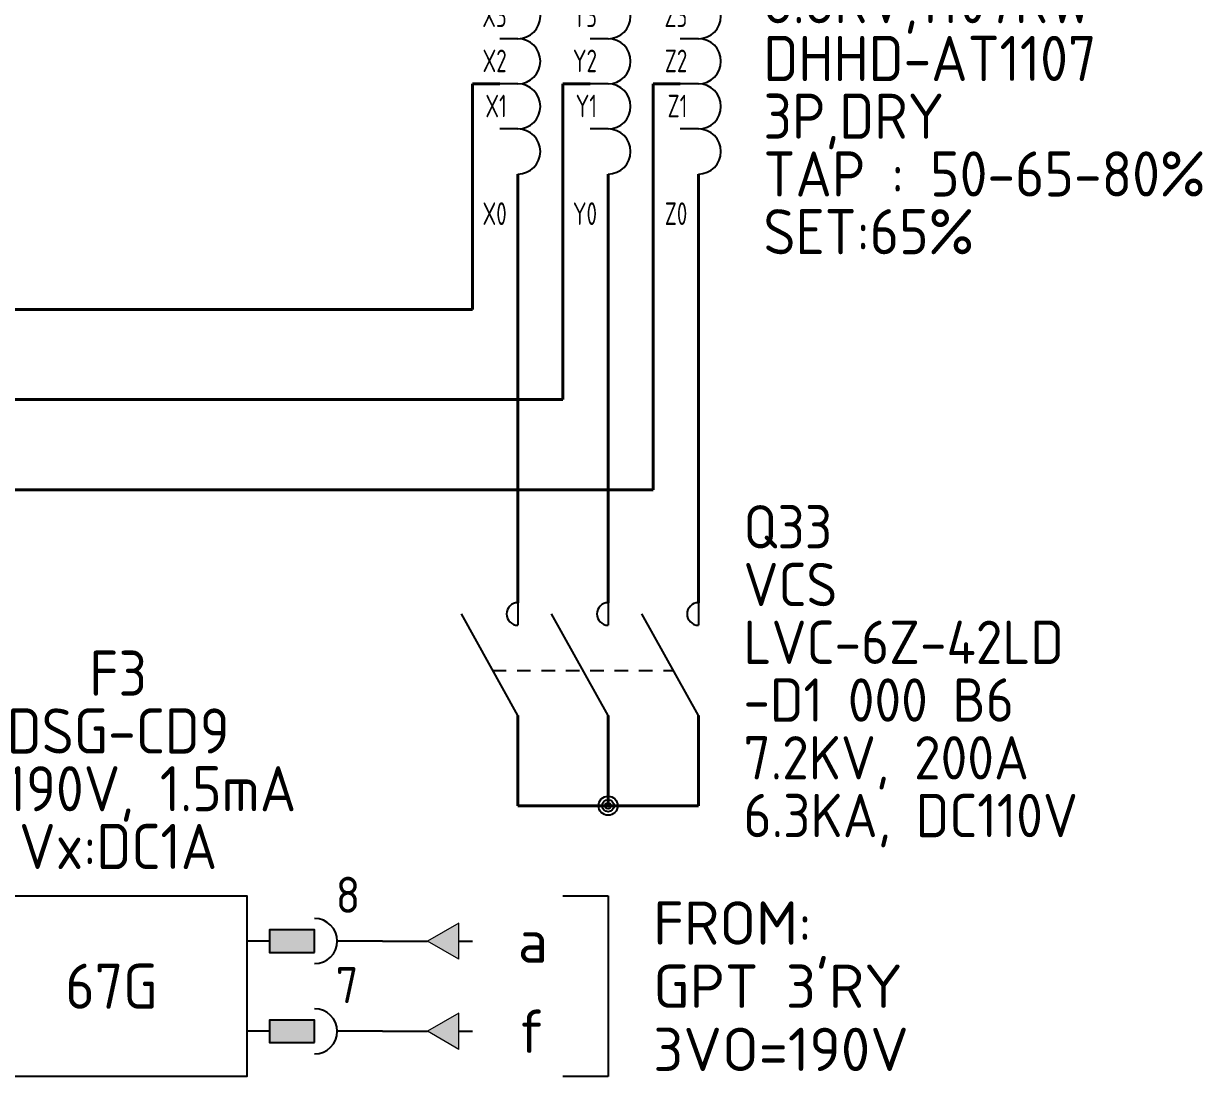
# Model space of a CAD drawing. Header units: millimetres. Extents: x 0 to 556, y 1 to 306.
# Drawn here: x 122.6 to 187.9, y 87.5 to 145.8 of the extents above; entities that cross this region are included whole.
import ezdxf
from ezdxf.enums import TextEntityAlignment as Align

# ---------------------------------------------------------------- set-up
doc = ezdxf.new("R2010")
doc.units = ezdxf.units.MM
doc.linetypes.add('JIS_02_0.7', pattern=[1.35, 0.75, -0.6])
doc.layers.add('BUS&POWER CABLE', color=2, linetype='Continuous', lineweight=40)
for name, color, linetype in [('MISC', 7, 'Continuous'), ('Normal Text', 7, 'Continuous'), ('SYMS', 7, 'Continuous'), ('TAGS', 7, 'Continuous'), ('TERMS', 7, 'Continuous'), ('WIRE(DEFAULT)', 7, 'Continuous')]:
    doc.layers.add(name, color=color, linetype=linetype)
doc.styles.get("Standard").update_dxf_attribs({"font": 'txt.shx', "height": 2.4, "bigfont": 'whgtxt.shx'})
doc.styles.add('WD', font='ISOCP2.shx')
doc.styles.add('WD_IEC', font='ISOCP2.shx', dxfattribs={"width": 1.1, "height": 2.4, "bigfont": 'whgtxt.shx'})

# ---------------------------------------------------------------- blocks, each defined once
blk = doc.blocks.new('VG31_SGR1')
for p, q in [((-15, 2.5), (-12.5, 2.5)), ((-8.75, 2.5), (-7.5, 2.5)), ((8.75, 2.5), (7.5, 2.5)), ((15, 2.5), (12.5, 2.5)), ((-15, -2.5), (-12.5, -2.5)), ((-8.75, -2.5), (-7.5, -2.5)), ((8.75, -2.5), (7.5, -2.5)), ((15, -2.5), (12.5, -2.5))]:
    blk.add_line(p, q)
for points in [[(-7.5, 5), (7.5, 5), (7.5, -5), (-7.5, -5)], [(-11.25, 1.875), (-11.25, 3.125), (-8.75, 3.125), (-8.75, 1.875)], [(11.25, 1.875), (11.25, 3.125), (8.75, 3.125), (8.75, 1.875)], [(-11.25, -3.125), (-11.25, -1.875), (-8.75, -1.875), (-8.75, -3.125)], [(11.25, -3.125), (11.25, -1.875), (8.75, -1.875), (8.75, -3.125)]]:
    blk.add_lwpolyline(points, close=True)
for centre, start, end in [((-11.25, 2.5), 90, 270), ((11.25, 2.5), 270, 90), ((-11.25, -2.5), 90, 270), ((11.25, -2.5), 270, 90)]:
    blk.add_arc(centre, 1.25, start, end)
for points in [[(-8.75, 1.875), (-11.25, 1.875), (-8.75, 3.125), (-11.25, 3.125)], [(8.75, 1.875), (11.25, 1.875), (8.75, 3.125), (11.25, 3.125)], [(-8.75, -3.125), (-11.25, -3.125), (-8.75, -1.875), (-11.25, -1.875)], [(8.75, -3.125), (11.25, -3.125), (8.75, -1.875), (11.25, -1.875)]]:
    blk.add_solid(points)
at = {"style": 'WD'}
for tag, p in [('TAG1', (0.375, 15.343)), ('RATING11', (0.375, 12.143)), ('RATING1', (0.375, 8.943)), ('RATING2', (0.375, 5.743))]:
    blk.add_attdef(tag, text='', height=2.5, dxfattribs=at).set_placement(p, align=Align.BOTTOM_CENTER)
at = {"linetype": 'Continuous', "style": 'WD'}
for tag, p in [('TERM01', (-12.598, 4.062)), ('TERM02', (-12.598, -0.938))]:
    blk.add_attdef(tag, text='', height=2, dxfattribs=at).set_placement(p, align=Align.RIGHT)
for tag, p in [('TERM03', (12.421, 4.062)), ('TERM04', (12.421, -0.938))]:
    blk.add_attdef(tag, p, '', height=2, dxfattribs=at)
at = {"style": 'WD', "flags": 1}
for tag, height, p in [('X4TERM01', 0.32, (-15, 2.5)), ('X4TERM02', 0.32, (-15, -2.5)), ('INST', 1, (-7.813, -8.781)), ('LOC', 1, (-7.855, -10.144)), ('CAT', 1, (-7.834, -11.487)), ('FAMILY', 1, (-7.731, -12.871)), ('MFG', 1, (-7.792, -14.276)), ('ASSYCODE', 1, (-7.855, -15.64))]:
    blk.add_attdef(tag, text='', height=height, dxfattribs=at).set_placement(p, align=Align.RIGHT)
for tag, p in [('X1TERM03', (15, 2.5)), ('X1TERM04', (15, -2.5))]:
    blk.add_attdef(tag, p, '', height=0.32, dxfattribs=at)
at = {"style": 'WD'}
blk.add_attdef('RATING12', text='', height=2.5, dxfattribs=at).set_placement((0, 0), align=Align.MIDDLE_CENTER)
blk = doc.blocks.new('VONF1N')
blk.add_hatch(color=256).paths.add_polyline_path([(1, -0.768), (-1, -0.768), (0, -2.5)])
at = {"flags": 128}
blk.add_lwpolyline([(0, -0.768), (0, 0)], dxfattribs=at)
at = {"lineweight": 0, "flags": 128}
for points in [[(1, -0.768), (-1, -0.768), (0, -2.5)], [(1, -0.768), (0, -2.5)]]:
    blk.add_lwpolyline(points, dxfattribs=at)
at = {"style": 'WD', "flags": 1}
for tag, p in [('X2TERM01', (0, -0.768)), ('X8TERM02', (0, -2.5))]:
    blk.add_attdef(tag, p, '', height=0.08, dxfattribs=at)
blk = doc.blocks.new('VD61_AUTOTRT1')
at = {"color": 2, "lineweight": 40}
for p, q in [((-5, 10), (-5, 5)), ((0, 10), (0, 5)), ((5, 10), (5, 5)), ((-5, -5), (-5, -10)), ((0, -5), (0, -10)), ((5, -5), (5, -10))]:
    blk.add_line(p, q, dxfattribs=at)
for p, q in [((-5, 2.5), (-6, 2.5)), ((0, 2.5), (-1, 2.5)), ((5, 2.5), (4, 2.5)), ((-5, 0), (-6, 0)), ((0, 0), (-1, 0)), ((5, 0), (4, 0)), ((-5, -2.5), (-6, -2.5)), ((0, -2.5), (-1, -2.5)), ((5, -2.5), (4, -2.5))]:
    blk.add_line(p, q)
for centre in [(-5, 3.75), (0, 3.75), (5, 3.75), (-5, 1.25), (0, 1.25), (5, 1.25), (-5, -1.25), (0, -1.25), (5, -1.25), (-5, -3.75), (0, -3.75), (5, -3.75)]:
    blk.add_arc(centre, 1.25, 270, 90)
at = {"style": 'WD_IEC', "flags": 1}
for tag, p in [('INST', (8.936, 10.619)), ('LOC', (8.978, 9.445))]:
    blk.add_attdef(tag, p, '', height=1, dxfattribs=at)
at = {"flags": 1}
for tag, p in [('X2TERM01', (-5, 10)), ('X2TERM06', (0, 10)), ('X2TERM11', (5, 10)), ('X4TERM02', (-6, 2.5)), ('X4TERM07', (-1, 2.5)), ('X4TERM12', (4, 2.5)), ('X4TERM03', (-6, 0)), ('X4TERM08', (-1, 0)), ('X4TERM13', (4, 0)), ('X4TERM04', (-6, -2.5)), ('X4TERM09', (-1, -2.5)), ('X4TERM14', (4, -2.5)), ('X8TERM05', (-5, -10)), ('X8TERM10', (0, -10)), ('X8TERM15', (5, -10))]:
    blk.add_attdef(tag, p, '', height=0.08, dxfattribs=at)
at = {"style": 'WD_IEC'}
for tag, p in [('TAG1', (8.603, 6.445)), ('RATING1', (8.603, 3.357)), ('RATING11', (8.603, 0.157)), ('RATING2', (8.603, -3.043)), ('RATING3', (8.603, -6.243)), ('RATING4', (8.603, -9.443)), ('DESC1', (8.603, -12.643))]:
    blk.add_attdef(tag, p, '', height=2.5, dxfattribs=at)
at = {"style": 'WD_IEC', "width": 0.75}
for tag, p in [('TERM01', (-5.815, 7)), ('TERM06', (-0.815, 7)), ('TERM11', (4.185, 7)), ('TERM02', (-5.615, 3.146)), ('TERM07', (-0.615, 3.146)), ('TERM12', (4.385, 3.146)), ('TERM03', (-5.615, 0.646)), ('TERM08', (-0.615, 0.646)), ('TERM13', (4.385, 0.646)), ('TERM04', (-5.615, -1.854)), ('TERM09', (-0.615, -1.854)), ('TERM14', (4.385, -1.854)), ('TERM05', (-5.615, -7.819)), ('TERM10', (-0.615, -7.819)), ('TERM15', (4.385, -7.819))]:
    blk.add_attdef(tag, text='', height=1.25, dxfattribs=at).set_placement(p, align=Align.RIGHT)
at = {"style": 'WD_IEC', "flags": 1}
for tag, p in [('FAMILY', (-6.918, -10.377)), ('CAT', (-6.918, -11.877)), ('MFG', (-6.868, -13.164)), ('ASSYCODE', (-6.868, -14.533))]:
    blk.add_attdef(tag, text='', height=1, dxfattribs=at).set_placement(p, align=Align.RIGHT)
blk = doc.blocks.new('VA22_VCST1')
at = {"color": 2, "lineweight": 40}
for p, q in [((-5, 6.25), (-5, 3.75)), ((0, 6.25), (0, 3.75)), ((5, 6.25), (5, 3.75)), ((-5, -2.5), (-5, -6.25)), ((0, -2.5), (0, -6.25)), ((5, -2.5), (5, -6.25))]:
    blk.add_line(p, q, dxfattribs=at)
for p, q in [((-5, 3.75), (-5, 2.5)), ((0, 3.75), (0, 2.5)), ((5, 3.75), (5, 2.5)), ((-5, -2.5), (-8.125, 3.125)), ((0, -2.5), (-3.125, 3.125)), ((5, -2.5), (1.875, 3.125))]:
    blk.add_line(p, q)
at = {"linetype": 'JIS_02_0.7'}
blk.add_line((-6.389, 0), (3.611, 0), dxfattribs=at)
for centre in [(-5, 3.125), (0, 3.125), (5, 3.125)]:
    blk.add_arc(centre, 0.625, 90, 270)
at = {"style": 'WD_IEC'}
for tag, p in [('TAG2', (7.495, 7.957)), ('RATING12', (7.495, 4.757)), ('RATING11', (7.495, 1.557)), ('RATING10', (7.495, -1.643)), ('RATING1', (7.495, -4.843)), ('RATING2', (7.495, -8.043))]:
    blk.add_attdef(tag, text='', height=2.4, dxfattribs=at).set_placement(p, align=Align.MIDDLE_LEFT)
at = {"style": 'WD', "flags": 1}
for tag, p, height in [('X2TERM01', (-5, 6.25), 0.08), ('X2TERM02', (0, 6.25), 0.08), ('X2TERM03', (5, 6.25), 0.08), ('X4LINK', (-6.389, 0), 0.01), ('X1LINK', (3.611, 0), 0.01), ('X8TERM04', (-5, -6.25), 0.08), ('X8TERM05', (0, -6.25), 0.08), ('X8TERM06', (5, -6.25), 0.08)]:
    blk.add_attdef(tag, p, '', height=height, dxfattribs=at)
at = {"style": 'WD_IEC', "flags": 1}
for tag, p in [('INST', (-6.994, -4.03)), ('LOC', (-7.023, -5.331)), ('FAMILY', (-6.898, -6.719)), ('WDTAGALT', (-6.945, -8.069))]:
    blk.add_attdef(tag, text='', height=1, dxfattribs=at).set_placement(p, align=Align.RIGHT)
blk = doc.blocks.new('WDDOT')
for radius in [0.529, 0.33, 0.164]:
    blk.add_circle((0, 0), radius)

msp = doc.modelspace()

# ---------------------------------------------------------------- linework, layer by layer
at = {"layer": 'BUS&POWER CABLE'}
for p, q in [((149, 142.5), (147.5, 142.5)), ((147.5, 142.5), (147.5, 130)), ((154, 142.5), (152.5, 142.5)), ((152.5, 142.5), (152.5, 125)), ((159, 142.5), (157.5, 142.5)), ((157.5, 142.5), (157.5, 120)), ((150, 132.5), (150, 132.5)), ((150, 132.5), (150, 116.25)), ((155, 132.5), (155, 132.5)), ((155, 132.5), (155, 116.25)), ((160, 132.5), (160, 132.5)), ((160, 132.5), (160, 116.25)), ((85, 130), (147.5, 130)), ((90, 125), (152.5, 125)), ((95, 120), (157.5, 120)), ((150, 103.75), (150, 102.5)), ((155, 102.5), (155, 103.75)), ((160, 102.5), (160, 103.75)), ((150, 102.5), (155, 102.5)), ((155, 102.5), (160, 102.5))]:
    msp.add_line(p, q, dxfattribs=at)
at = {"layer": 'Normal Text'}
for p, q in [((152.5, 97.5), (155, 97.5)), ((155, 97.5), (155, 87.5)), ((155, 87.5), (152.5, 87.5))]:
    msp.add_line(p, q, dxfattribs=at)
at = {"layer": 'WIRE(DEFAULT)'}
for p, q in [((142.5, 95), (145, 95)), ((142.5, 90), (145, 90))]:
    msp.add_line(p, q, dxfattribs=at)

# ---------------------------------------------------------------- block references
at = {"layer": 'SYMS'}
ref = msp.add_blockref('VD61_AUTOTRT1', (155, 142.5), dxfattribs=at)
ref.add_attrib('TERM15', 'Z0', dxfattribs={"layer": 'TERMS', "height": 1.25, "style": 'WD_IEC', "width": 0.75}).set_placement((159.385, 134.681), align=Align.RIGHT)
ref.add_attrib('TERM10', 'Y0', dxfattribs={"layer": 'TERMS', "height": 1.25, "style": 'WD_IEC', "width": 0.75}).set_placement((154.385, 134.681), align=Align.RIGHT)
ref.add_attrib('TERM05', 'X0', dxfattribs={"layer": 'TERMS', "height": 1.25, "style": 'WD_IEC', "width": 0.75}).set_placement((149.385, 134.681), align=Align.RIGHT)
ref.add_attrib('TERM14', 'Z1', dxfattribs={"layer": 'TERMS', "height": 1.25, "style": 'WD_IEC', "width": 0.75}).set_placement((159.385, 140.646), align=Align.RIGHT)
ref.add_attrib('TERM09', 'Y1', dxfattribs={"layer": 'TERMS', "height": 1.25, "style": 'WD_IEC', "width": 0.75}).set_placement((154.385, 140.646), align=Align.RIGHT)
ref.add_attrib('TERM04', 'X1', dxfattribs={"layer": 'TERMS', "height": 1.25, "style": 'WD_IEC', "width": 0.75}).set_placement((149.385, 140.646), align=Align.RIGHT)
ref.add_attrib('TERM08', 'Y2', dxfattribs={"layer": 'TERMS', "height": 1.25, "style": 'WD_IEC', "width": 0.75}).set_placement((154.385, 143.146), align=Align.RIGHT)
ref.add_attrib('TERM03', 'X2', dxfattribs={"layer": 'TERMS', "height": 1.25, "style": 'WD_IEC', "width": 0.75}).set_placement((149.385, 143.146), align=Align.RIGHT)
ref.add_attrib('TERM13', 'Z2', dxfattribs={"layer": 'TERMS', "height": 1.25, "style": 'WD_IEC', "width": 0.75}).set_placement((159.385, 143.146), align=Align.RIGHT)
ref.add_attrib('TERM12', 'Z3', dxfattribs={"layer": 'TERMS', "height": 1.25, "style": 'WD_IEC', "width": 0.75}).set_placement((159.385, 145.646), align=Align.RIGHT)
ref.add_attrib('TERM07', 'Y3', dxfattribs={"layer": 'TERMS', "height": 1.25, "style": 'WD_IEC', "width": 0.75}).set_placement((154.385, 145.646), align=Align.RIGHT)
ref.add_attrib('TERM02', 'X3', dxfattribs={"layer": 'TERMS', "height": 1.25, "style": 'WD_IEC', "width": 0.75}).set_placement((149.385, 145.646), align=Align.RIGHT)
ref.add_attrib('TERM01', 'U', dxfattribs={"layer": 'TERMS', "height": 1.25, "style": 'WD_IEC', "width": 0.75}).set_placement((149.185, 149.5), align=Align.RIGHT)
ref.add_attrib('TERM06', 'V', dxfattribs={"layer": 'TERMS', "height": 1.25, "style": 'WD_IEC', "width": 0.75}).set_placement((154.185, 149.5), align=Align.RIGHT)
ref.add_attrib('TERM11', 'W', dxfattribs={"layer": 'TERMS', "height": 1.25, "style": 'WD_IEC', "width": 0.75}).set_placement((159.185, 149.5), align=Align.RIGHT)
ref.add_attrib('RATING4', 'SET:65%', (163.603, 133.057), dxfattribs={"layer": 'MISC', "height": 2.5, "style": 'WD_IEC'})
ref.add_attrib('RATING3', 'TAP : 50-65-80%', (163.603, 136.257), dxfattribs={"layer": 'MISC', "height": 2.5, "style": 'WD_IEC'})
ref.add_attrib('RATING2', '3P,DRY', (163.603, 139.457), dxfattribs={"layer": 'MISC', "height": 2.5, "style": 'WD_IEC'})
ref.add_attrib('RATING11', 'DHHD-AT1107', (163.603, 142.657), dxfattribs={"layer": 'MISC', "height": 2.5, "style": 'WD_IEC'})
ref.add_attrib('RATING1', '6.6KV,1107KW', (163.603, 145.857), dxfattribs={"layer": 'MISC', "height": 2.5, "style": 'WD_IEC'})
ref.add_attrib('TAG1', 'T41', (163.603, 148.945), dxfattribs={"layer": 'TAGS', "height": 2.5, "style": 'WD_IEC'})
ref = msp.add_blockref('VA22_VCST1', (155, 110), dxfattribs=at)
ref.add_attrib('RATING2', '6.3KA, DC110V', dxfattribs={"layer": 'MISC', "height": 2.4, "style": 'WD_IEC'}).set_placement((162.495, 101.957), align=Align.MIDDLE_LEFT)
ref.add_attrib('RATING1', '7.2KV, 200A', dxfattribs={"layer": 'MISC', "height": 2.4, "style": 'WD_IEC'}).set_placement((162.495, 105.157), align=Align.MIDDLE_LEFT)
ref.add_attrib('RATING10', '-D1 000 B6', dxfattribs={"layer": 'MISC', "height": 2.4, "style": 'WD_IEC'}).set_placement((162.495, 108.357), align=Align.MIDDLE_LEFT)
ref.add_attrib('RATING11', 'LVC-6Z-42LD', dxfattribs={"layer": 'MISC', "height": 2.4, "style": 'WD_IEC'}).set_placement((162.495, 111.557), align=Align.MIDDLE_LEFT)
ref.add_attrib('RATING12', 'VCS', dxfattribs={"layer": 'MISC', "height": 2.4, "style": 'WD_IEC'}).set_placement((162.495, 114.757), align=Align.MIDDLE_LEFT)
ref.add_attrib('TAG2', 'Q33', dxfattribs={"layer": 'TAGS', "height": 2.4, "style": 'WD_IEC'}).set_placement((162.495, 117.957), align=Align.MIDDLE_LEFT)
ref = msp.add_blockref('VG31_SGR1', (127.5, 92.5), dxfattribs=at)
ref.add_attrib('TERM02', '5', dxfattribs={"layer": 'TERMS', "linetype": 'Continuous', "height": 2, "style": 'WD'}).set_placement((114.902, 91.563), align=Align.RIGHT)
ref.add_attrib('TERM04', '7', (139.921, 91.563), dxfattribs={"layer": 'TERMS', "linetype": 'Continuous', "height": 2, "style": 'WD'})
ref.add_attrib('TERM03', '8', (139.921, 96.563), dxfattribs={"layer": 'TERMS', "linetype": 'Continuous', "height": 2, "style": 'WD'})
ref.add_attrib('TERM01', '4', dxfattribs={"layer": 'TERMS', "linetype": 'Continuous', "height": 2, "style": 'WD'}).set_placement((114.902, 96.563), align=Align.RIGHT)
ref.add_attrib('RATING12', '67G', dxfattribs={"layer": 'MISC', "height": 2.5, "style": 'WD'}).set_placement((127.5, 92.5), align=Align.MIDDLE_CENTER)
ref.add_attrib('RATING2', 'Vx:DC1A', dxfattribs={"layer": 'MISC', "height": 2.5, "style": 'WD'}).set_placement((127.875, 98.243), align=Align.BOTTOM_CENTER)
ref.add_attrib('RATING1', 'AC190V, 1.5mA', dxfattribs={"layer": 'MISC', "height": 2.5, "style": 'WD'}).set_placement((127.875, 101.443), align=Align.BOTTOM_CENTER)
ref.add_attrib('RATING11', 'DSG-CD9', dxfattribs={"layer": 'MISC', "height": 2.5, "style": 'WD'}).set_placement((127.875, 104.643), align=Align.BOTTOM_CENTER)
ref.add_attrib('TAG1', 'F3', dxfattribs={"layer": 'TAGS', "height": 2.5, "style": 'WD'}).set_placement((127.875, 107.843), align=Align.BOTTOM_CENTER)
msp.add_blockref('WDDOT', (155, 102.5), dxfattribs=at)
at = {"layer": 'SYMS', "rotation": 270}
for p in [(147.5, 95), (147.5, 90)]:
    msp.add_blockref('VONF1N', p, dxfattribs=at)

# ---------------------------------------------------------------- texts
at = {"layer": 'Normal Text', "insert": (157.5, 92.5), "char_height": 2.4, "width": 15, "attachment_point": 4, "line_spacing_factor": 0.875, "style": 'WD_IEC'}
msp.add_mtext("FROM:\\PGPT 3'RY\\P3VO=190V", dxfattribs=at)
at = {"layer": 'Normal Text', "char_height": 2.4, "width": 2.5, "attachment_point": 4, "style": 'WD_IEC'}
for s, insert in [('a', (150, 95)), ('f', (150, 90))]:
    msp.add_mtext(s, dxfattribs=dict(at, insert=insert))

doc.saveas('drawing.dxf')
